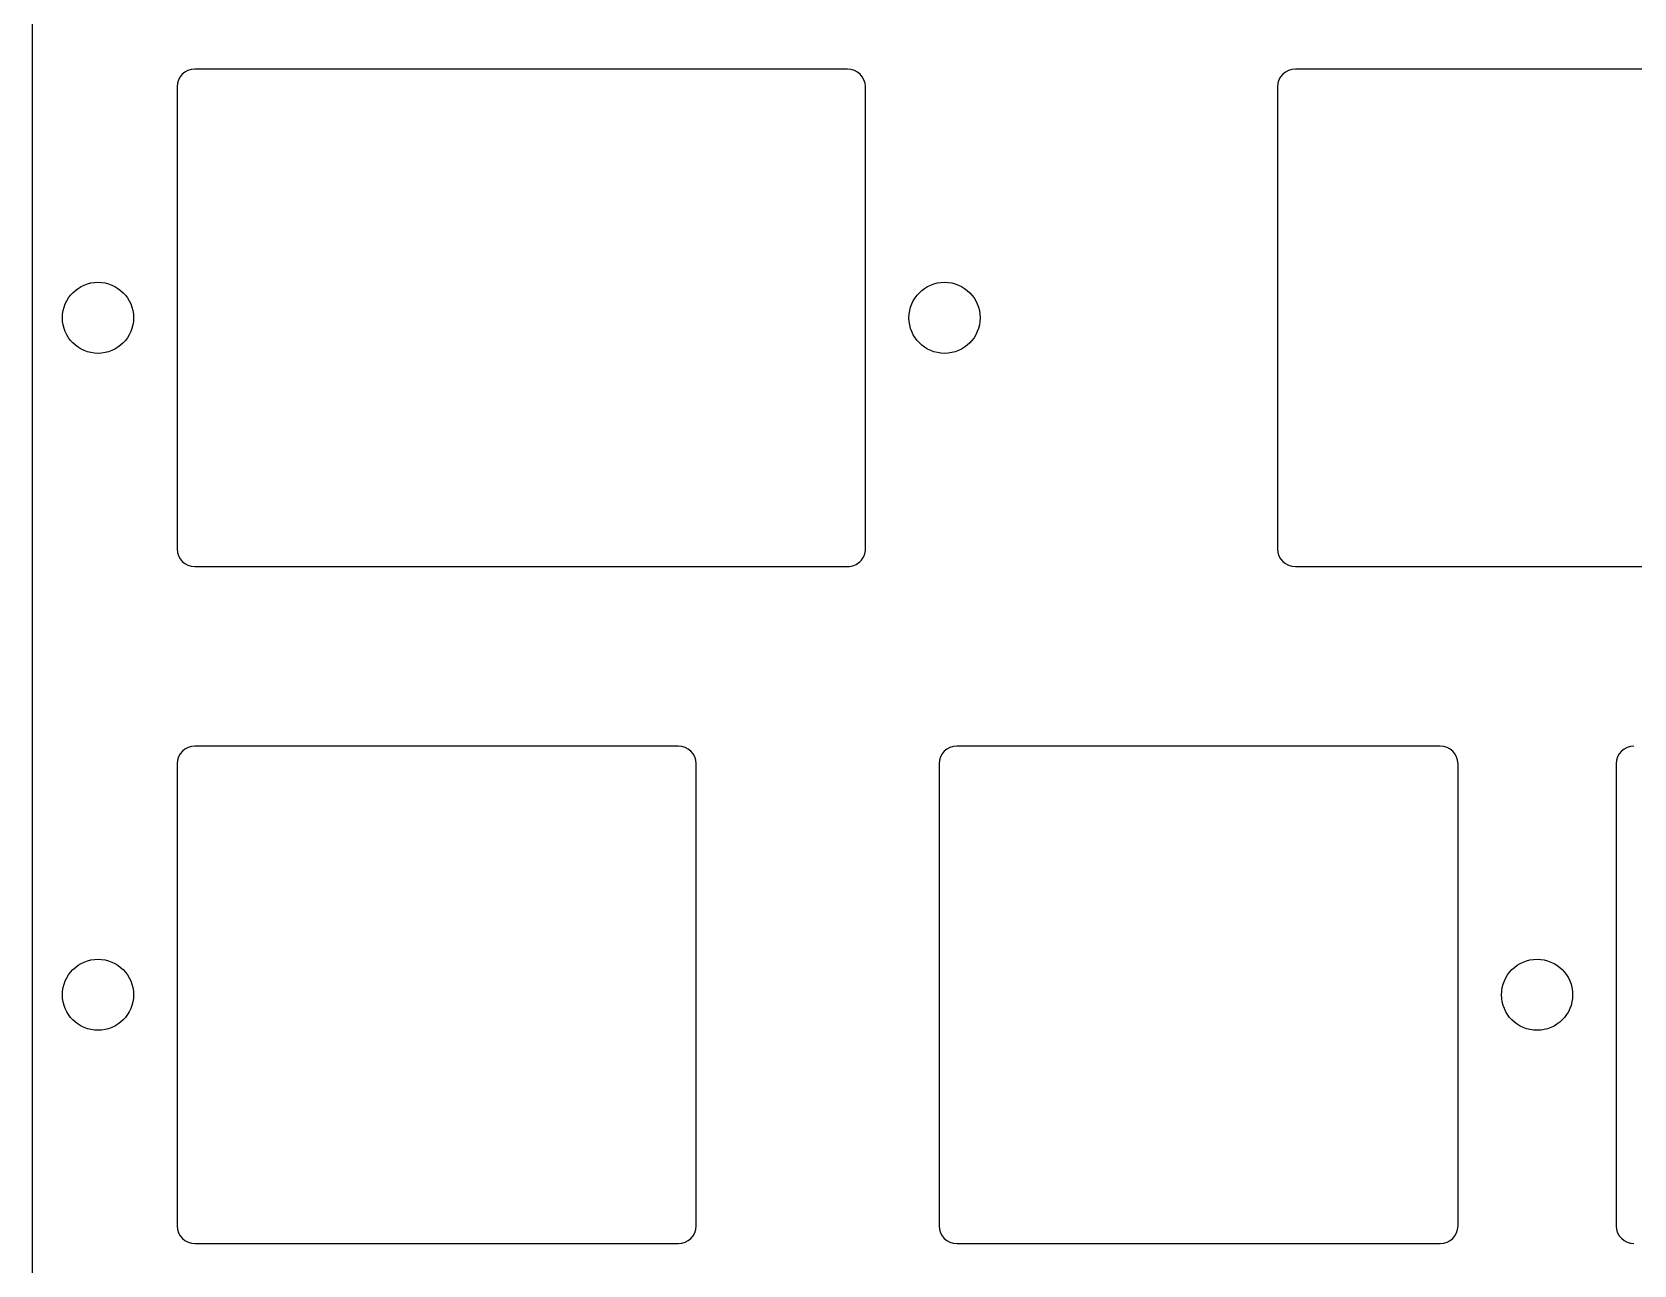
# Model space of a CAD drawing. Header units: millimetres. Extents: x -9 to 276, y -90 to 14.
# Drawn here: x -9 to 36.06, y -64.76 to -30.06 of the extents above; entities that cross this region are included whole.
import ezdxf

# ---------------------------------------------------------------- set-up
doc = ezdxf.new("R2010")
doc.units = ezdxf.units.MM
doc.layers.add('BLACK', color=7, linetype='CONTINUOUS')

msp = doc.modelspace()

# ---------------------------------------------------------------- linework, layer by layer
at = {"layer": 'BLACK', "linetype": 'Continuous'}
for p, q in [((-8.99855, -20.544445), (-8.99855, -34.441668)), ((13.94505, -31.10205), (-4.417303, -31.10205)), ((40.13895, -31.10205), (26.53895, -31.10205)), ((-4.917304, -31.602051), (-4.917304, -44.602049)), ((14.4452, -44.60205), (14.4452, -31.595079)), ((26.03895, -31.60205), (26.03895, -44.60205)), ((-8.99855, -34.441668), (-8.99855, -41.390279)), ((-8.99855, -41.390279), (-8.998551, -48.338891)), ((-4.417303, -45.10205), (13.9452, -45.10205)), ((26.53895, -45.10205), (40.13895, -45.10205)), ((-8.998551, -48.338891), (-8.998551, -55.287502)), ((9.183425, -50.1541), (-4.416574, -50.1541)), ((30.614675, -50.1541), (17.014676, -50.1541)), ((-4.916575, -50.654101), (-4.916575, -63.654099)), ((9.683425, -63.6541), (9.683425, -50.6541)), ((16.514675, -50.654101), (16.514675, -63.654099)), ((31.114675, -63.6541), (31.114675, -50.6541)), ((35.56395, -50.65205), (35.56395, -63.65205)), ((-8.998551, -55.287502), (-8.998551, -62.236114)), ((-8.998551, -62.236114), (-8.998551, -65.710419)), ((-4.416574, -64.1541), (9.183425, -64.1541)), ((17.014676, -64.1541), (30.614675, -64.1541))]:
    msp.add_line(p, q, dxfattribs=at)
at = {"layer": 'BLACK'}
for centre in [(-7.1423, -38.10205), (16.6702, -38.10205), (-7.1423, -57.15205), (33.33895, -57.15205)]:
    msp.add_circle(centre, 1, dxfattribs=at)
for centre, radius, start, end in [((-4.4173, -31.6021), 0.500004, 90.0003437, 179.9943851), ((13.9451, -31.6022), 0.50015, 0.8157882, 90.0057279), ((26.539, -31.6021), 0.50005, 90.005729, 179.994271), ((-4.4173, -44.602), 0.50005, 180.0056149, 269.9996563), ((13.9452, -44.6021), 0.5, 270, 0.0057296), ((26.539, -44.602), 0.50005, 180.005729, 269.994271), ((-4.416574, -50.654101), 0.500001, 90, 180), ((9.1834, -50.65415), 0.50005, 0.0057293, 89.9971355), ((17.014676, -50.654101), 0.500001, 90, 180), ((30.61465, -50.65415), 0.50005, 0.0057293, 89.9971355), ((36.064, -50.6521), 0.50005, 90.005729, 179.994271), ((-4.416574, -63.654099), 0.500001, 180, 270), ((9.18342, -63.6541), 0.500005, 270.000573, 0), ((17.014676, -63.654099), 0.500001, 180, 270), ((30.61467, -63.6541), 0.500005, 270.000573, 0), ((36.064, -63.652), 0.50005, 180.005729, 269.994271)]:
    msp.add_arc(centre, radius, start, end, dxfattribs=at)

doc.saveas('drawing.dxf')
